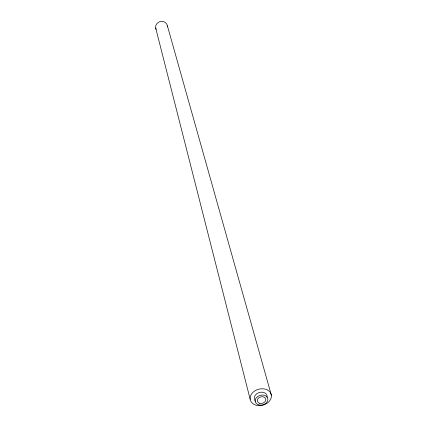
<?xml version="1.0" encoding="UTF-8"?>
<svg xmlns="http://www.w3.org/2000/svg" width="427" height="427" viewBox="0 0 427 427"><rect width="100%" height="100%" fill="white"/><g stroke="black" fill="none" stroke-linecap="round" stroke-linejoin="round"><path stroke-width="0.64" d="M167.421 25.908L271.358 395.194A10.808 8.257 -15 0 1 256.424 405.314A10.808 8.257 -15 0 1 254.497 391.095A10.808 8.257 -15 0 1 271.358 395.194M255.159 401.337L254.417 398.466A6.485 4.953 -15 0 1 260.902 392.189A6.485 4.953 -15 0 1 267.083 397.323M155.679 27.99L250.174 399.288M156.117 29.378A5.967 5.572 -15 0 1 160.392 21.483A5.967 5.572 -15 0 1 167.485 26.88M258.933 404.972A6.506 4.964 -15 0 0 267.916 398.871A6.506 4.964 -15 0 0 257.759 396.427A6.506 4.964 -15 0 0 258.933 404.972M259.808 403.35A4.339 3.309 -15 0 0 265.791 399.282A4.339 3.309 -15 0 0 259.013 397.66A4.339 3.309 -15 0 0 259.808 403.35"/></g></svg>
